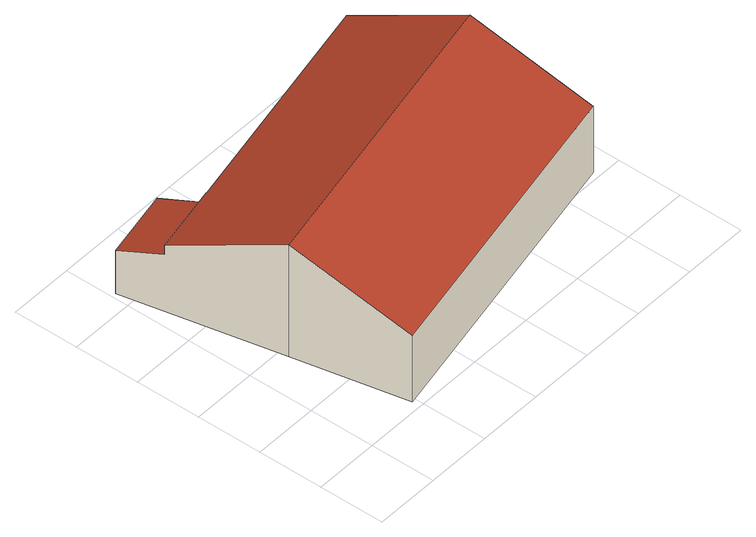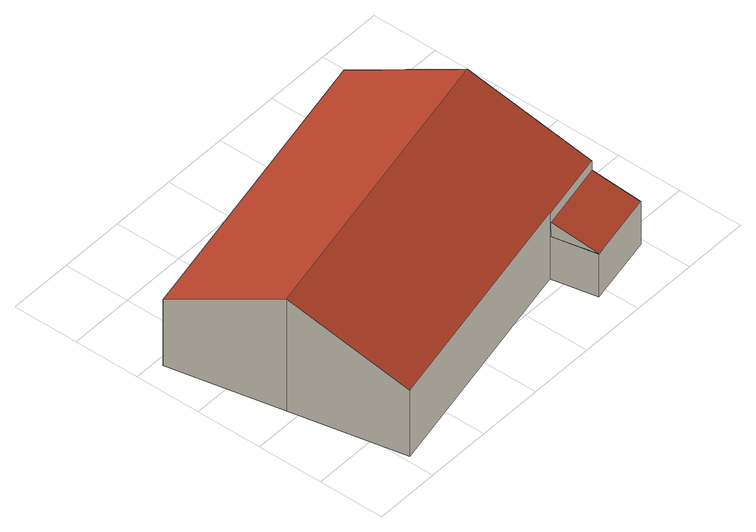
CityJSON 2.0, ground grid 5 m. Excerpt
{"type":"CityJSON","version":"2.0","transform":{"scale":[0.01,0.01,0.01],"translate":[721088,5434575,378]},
"CityObjects":{
"building1":{"type":"Building","attributes":{"Gemeindeschluessel":"09375181","HoeheDach":"387.714","HoeheGrund":"378.110","Methode":"2000","NiedrigsteTraufeDesGebaeudes":"381.770","Geometrietyp2DReferenz":"3000","measuredHeight":9.6,"function":"31001_2000","roofType":"3100","storeysAboveGround":1},"geometry":[{"type":"Solid","lod":"2","boundaries":[[[[0,1,2,3,4,5]],[[6,7,1,0,8,9,10,11]],[[7,6,12,13,14,15]],[[13,12,16,17,18,5,4]],[[19,20,21,22]],[[13,4,3,22,21,14]],[[0,5,18,8]],[[9,17,23,10]],[[6,11,24,16,12]],[[14,21,20,15]],[[24,23,17,16]],[[10,23,24,11]],[[1,7,15,20,19,2]],[[22,3,2,19]],[[8,18,17,9]]]],"semantics":{"surfaces":[{"type":"WallSurface","Flaeche":"12.866","Z_MAX":"5.647","Z_MAX_ASL":"383.757","Z_MIN":"0.000","Z_MIN_ASL":"378.110"},{"type":"GroundSurface","Flaeche":"441.014","Z_MAX":"0.000","Z_MAX_ASL":"378.110","Z_MIN":"0.000","Z_MIN_ASL":"378.110"},{"type":"WallSurface","Flaeche":"82.010","Z_MAX":"9.589","Z_MAX_ASL":"387.699","Z_MIN":"0.000","Z_MIN_ASL":"378.110"},{"type":"RoofSurface","Dachneigung":"65.836","Dachorientierung":"348.213","Flaeche":"231.539","Z_MAX":"9.604","Z_MAX_ASL":"387.714","Z_MIN":"5.630","Z_MIN_ASL":"383.740"},{"type":"WallSurface","Flaeche":"2.084","Z_MAX":"4.847","Z_MAX_ASL":"382.957","Z_MIN":"3.660","Z_MIN_ASL":"381.770"},{"type":"WallSurface","Flaeche":"4.286","Z_MAX":"5.630","Z_MAX_ASL":"383.740","Z_MIN":"3.660","Z_MIN_ASL":"381.770"},{"type":"WallSurface","Flaeche":"104.609","Z_MAX":"5.660","Z_MAX_ASL":"383.770","Z_MIN":"0.000","Z_MIN_ASL":"378.110"},{"type":"WallSurface","Flaeche":"67.054","Z_MAX":"9.604","Z_MAX_ASL":"387.714","Z_MIN":"0.000","Z_MIN_ASL":"378.110"},{"type":"WallSurface","Flaeche":"67.315","Z_MAX":"9.600","Z_MAX_ASL":"387.710","Z_MIN":"0.000","Z_MIN_ASL":"378.110"},{"type":"RoofSurface","Dachneigung":"71.327","Dachorientierung":"348.372","Flaeche":"20.004","Z_MAX":"4.852","Z_MAX_ASL":"382.962","Z_MIN":"3.674","Z_MIN_ASL":"381.784"},{"type":"RoofSurface","Dachneigung":"65.812","Dachorientierung":"168.240","Flaeche":"230.997","Z_MAX":"9.604","Z_MAX_ASL":"387.714","Z_MIN":"5.652","Z_MIN_ASL":"383.762"},{"type":"WallSurface","Flaeche":"135.390","Z_MAX":"5.652","Z_MAX_ASL":"383.762","Z_MIN":"0.000","Z_MIN_ASL":"378.110"},{"type":"WallSurface","Flaeche":"20.224","Z_MAX":"3.679","Z_MAX_ASL":"381.789","Z_MIN":"0.000","Z_MIN_ASL":"378.110"},{"type":"RoofSurface","Dachneigung":"90.000","Dachorientierung":"-1.000","Flaeche":"0.092","Z_MAX":"3.660","Z_MAX_ASL":"381.770","Z_MIN":"3.660","Z_MIN_ASL":"381.770"},{"type":"WallSurface","Flaeche":"67.097","Z_MAX":"9.604","Z_MAX_ASL":"387.714","Z_MIN":"0.000","Z_MIN_ASL":"378.110"}],"values":[[0,1,2,3,4,5,6,7,8,9,10,11,12,13,14]]}}]}
},
"vertices":[
[647,1900,11],[578,2243,11],[578,2243,377],[646,1904,377],[646,1904,574],[647,1900,576],[291,929,11],[39,2133,11],[2459,2275,11],[2638,1415,11],[2816,554,11],[471,65,11],[291,929,970],[111,1792,574],[111,1792,496],[39,2133,378],[292,926,971],[2638,1415,971],[2459,2275,577],[574,2242,377],[574,2242,379],[645,1904,496],[645,1904,377],[2816,554,576],[471,65,576]
]}
